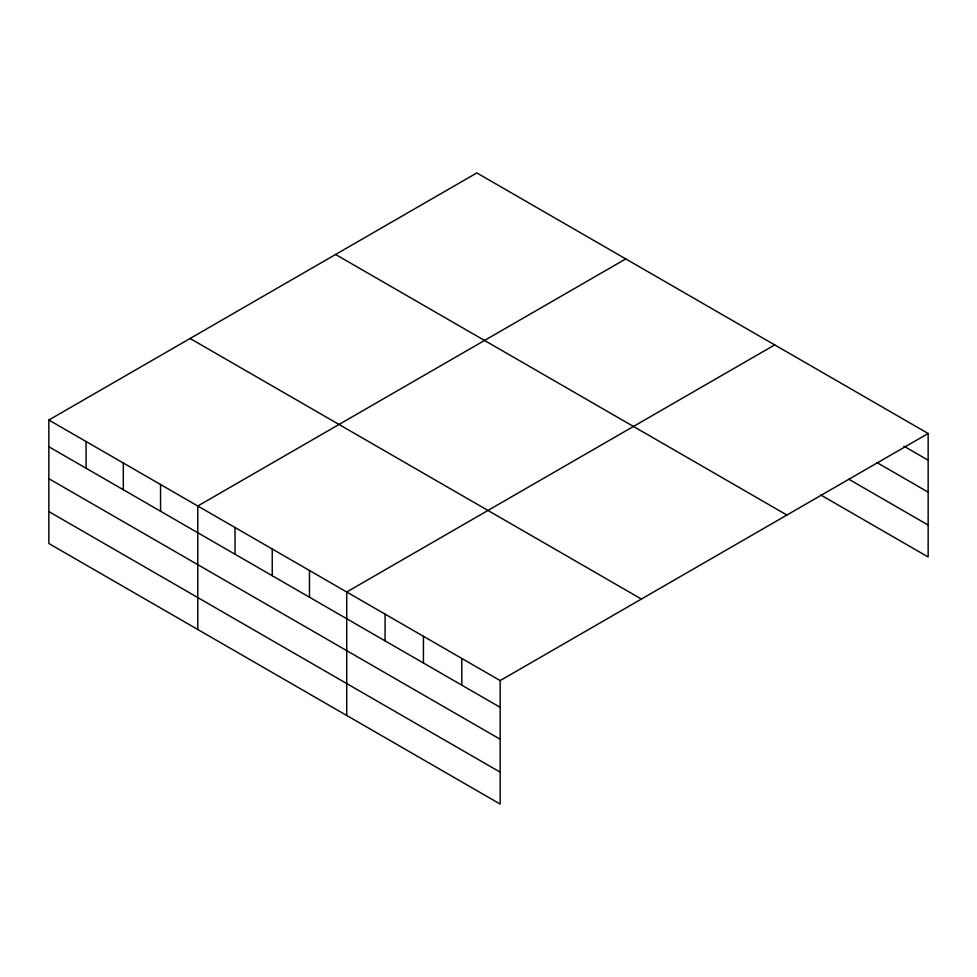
<?xml version="1.0" encoding="UTF-8"?>
<svg xmlns="http://www.w3.org/2000/svg" width="977" height="977" viewBox="0 0 977 977"><rect width="100%" height="100%" fill="white"/><g stroke="black" fill="none" stroke-linecap="round" stroke-linejoin="round"><path stroke-width="1.47" d="M48.85 420.025L500.163 680.59L500.163 804.071L48.85 543.505L48.85 420.025L476.837 172.929L928.15 433.495L928.15 556.975L820.741 494.96M625.768 258.917L197.781 506.013L197.781 629.493M774.7 344.905L346.713 592.001L346.713 715.482M500.163 680.59L928.15 433.495M903.859 446.184L928.15 460.204M877.004 462.609L928.15 492.139M848.866 479.267L928.15 525.04M335.599 254.472L786.912 515.038M190.088 338.482L641.401 599.048M48.85 446.745L500.163 707.311M48.85 478.681L500.163 739.235M48.85 511.582L500.163 772.135M461.791 658.437L461.791 685.158M423.432 636.296L423.432 663.017M385.072 614.142L385.072 640.863M309.477 570.507L309.477 597.216M272.241 549.013L272.241 575.722M235.017 527.507L235.017 554.228M160.546 484.519L160.546 511.24M123.31 463.025L123.31 489.733M86.086 441.531L86.086 468.239"/></g></svg>
